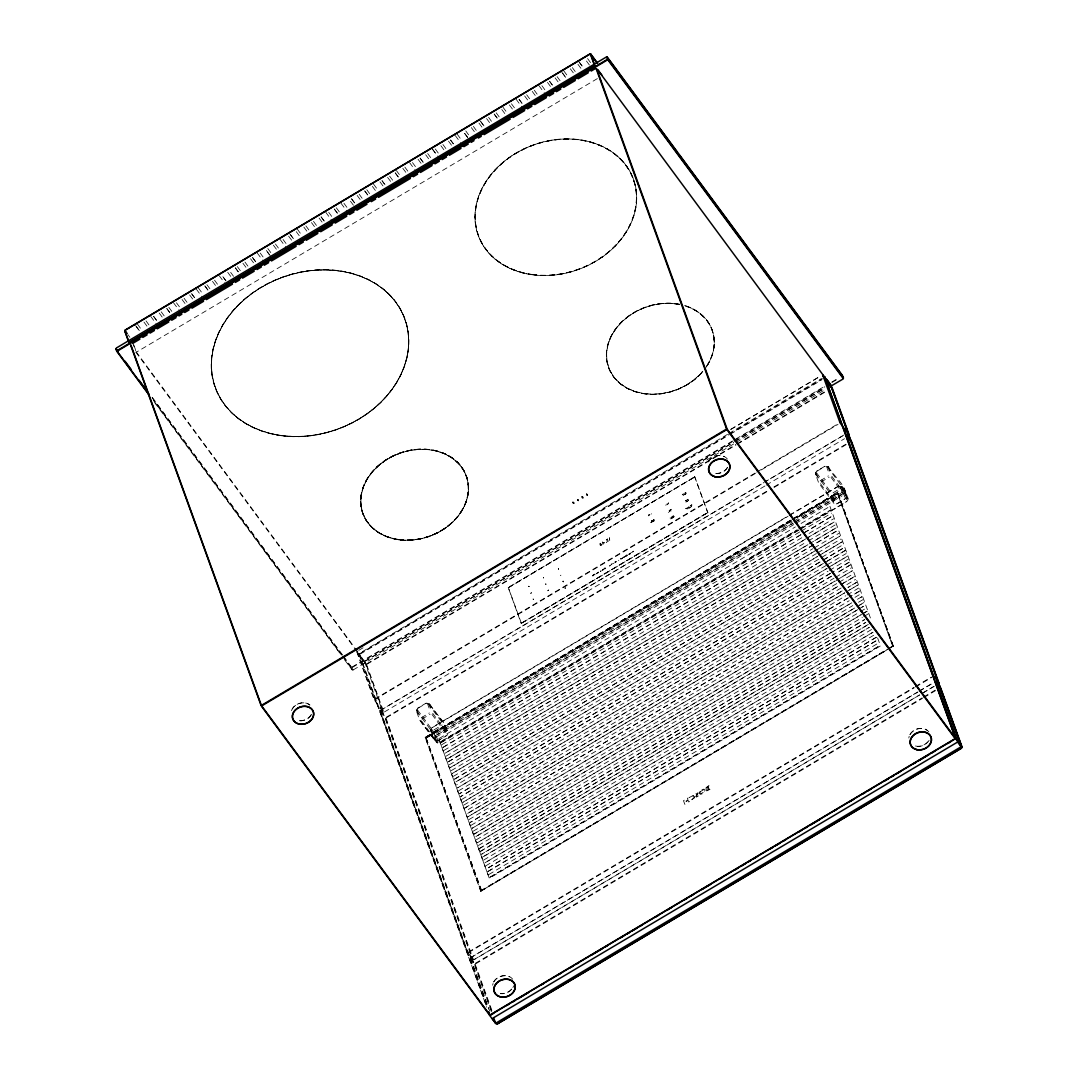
<?xml version="1.0" encoding="UTF-8"?>
<svg xmlns="http://www.w3.org/2000/svg" width="1078" height="1078" viewBox="0 0 1078 1078"><rect width="100%" height="100%" fill="white"/><g stroke="black" fill="none" stroke-linecap="round" stroke-linejoin="round"><path stroke-width="0.75" stroke-dasharray="5 3.75" d="M425.096 737.595L791.09 519.865M481.677 890.778L426.093 737.797L791.023 520.984M508.183 587.726L694.96 476.759M707.882 512.589L521.119 623.461M596.525 573.563C596.969 573.294 595.326 574.587 596.66 573.294M632.274 552.084L633.554 551.168L632.773 552.03M665.611 505.124L666.137 505.056M682.805 494.29L683.331 494.223M687.468 508.937L687.885 508.776M380.44 711.52L380.763 710.146L764.181 482.365M416.377 710.914L417.725 708.098L425.837 703.274L428.236 702.964L429.866 704.284C435.162 714.121 448.03 722.826 447.37 735.021L438.261 740.829L434.865 740.451L419.665 720.104L416.377 710.914L416.755 712.073M431.038 731.679L430.715 729.456L432.062 727.475L787.708 516.187M470.547 959.056L470.938 957.453L917.715 692.022M815.817 474.994L815.507 472.892L816.787 471.019L824.899 466.208L827.298 465.898L828.928 467.205M828.295 466.585C833.725 476.665 847.065 485.437 846.432 497.942L837.323 503.763L834.911 504.073L833.294 502.752M847.712 497.497L848.036 499.734L846.675 501.715L800.415 529.204M893.231 646.342L837.889 492.498L792.492 518.99M426.093 738.026L791.131 521.146M612.654 563.888L613.059 563.43M683.627 493.953L684.072 493.535M601.201 570.707L601.052 570.747M667.592 504.154L667.282 504.248M689.933 506.202L689.974 506.283M670.503 517.871L670.085 518.033M532.963 599.085L533.65 599.624L533.26 598.95M631.061 552.731L631.641 552.502M605.351 568.241L605.755 568.079M613.571 563.349L613.975 563.201M618.449 560.466L618.812 560.25M623.111 557.69L624.229 556.868M668.293 512.333L668.71 512.158M670.678 518.909L671.095 518.747M651.961 521.968L652.069 522.237M669.842 511.349L669.937 511.605M685.931 508.506C686.538 509.463 686.241 508.129 685.621 508.546M623.515 557.528L624.256 556.949M707.896 512.778L694.663 476.745M893.379 646.207L837.741 492.39M629.336 553.849L628.811 554.618L629.148 553.863M686.74 501.351L687.535 501.391L686.619 501.283M626.251 556.181L626.897 555.318L625.819 555.844M690.472 507.199L689.448 508.102L690.109 507.293M877.613 637.96L880.483 645.897L489.304 878.287L438.773 738.7L795.321 526.953M687.845 499.734C688.95 498.346 685.581 500.596 687.373 499.99M691.267 506.121C691.375 508.021 691.173 505.259 691.524 506.781M671.783 518.531L671.23 518.019L671.634 518.612M654.252 520.634L653.632 521.402L654.13 520.283M668.266 503.264L668.427 503.871M670.839 510.366L671.001 511.08M438.773 738.74L489.318 878.26M892.759 646.45L837.498 493.481L892.705 646.14M893.271 646.086L888.461 649.091M597.387 78.586L136.205 352.29M358.758 650.357L363.097 647.77M730.722 429.381L820.452 376.06M730.817 429.408L820.547 376.101M727.542 434.34L358.718 653.834M728.957 433.464L821.517 378.513M359.796 653.672L727.178 435.418M728.62 434.569L822.635 378.715M360.079 654.171L728.903 435.054M730.345 434.191L821.463 380.062M352.075 667.012L824.535 386.328M831.758 382.043L838.98 377.745M352.331 667.457L732.326 441.724M733.768 440.862L824.791 386.786M832.014 382.488L839.236 378.203M364.728 661.272L733.39 442.249M734.846 441.401L824.481 388.147M364.822 661.434L733.485 442.411M734.926 441.562L824.576 388.309M353.139 669.95L734.684 443.381M736.018 442.492L825.708 389.306M366.695 663.846L735.775 444.581M737.217 443.718L825.505 391.274M366.938 664.25L736.005 444.985M737.446 444.136L825.735 391.678M694.744 476.867L508.25 587.523L521.213 623.529M508.506 587.658L694.811 476.988M682.266 494.209L682.711 494.883M666.73 504.059L667.161 504.747M651.381 513.707L651.26 514.071M683.25 494.869L683.681 495.557M651.611 520.755L651.301 521.55L651.664 520.89M560.344 575.665L560.924 575.18M669.303 511.161L669.734 511.848M650.829 522.453C652.716 521.617 650.64 523.275 651.018 522.453M685.433 501.89L685.621 501.89M687.279 508.183L686.632 508.573L686.996 507.913M374.645 699.096L755.287 472.959M756.743 472.11L837.795 423.95M374.874 699.514L755.516 473.377M761.311 469.927L838.024 424.368M594.598 574.075L595.069 574.709M597.172 572.566L597.589 573.213M621.48 558.229L620.47 559.024M624.108 556.558L624.526 557.205M592.442 575.787L593.237 575.315M630.414 553.122L630.118 553.876L630.468 553.257M592.86 576.016L592.792 575.153L593.277 575.773M601.052 571.111L600.311 571.583L600.662 570.963M521.267 623.246L707.572 512.562M521.334 623.367L707.64 512.683M843.764 435.094L765.636 481.516L843.872 435.135M380.871 710.186L764.289 482.405M764.922 486.003L384.172 712.1L383.013 711.817M766.269 485.1L844.519 438.706M386.14 717.315L768.115 490.396M773.896 486.96L846.243 443.988M386.396 717.773L768.371 490.854M774.152 487.418L846.5 444.432M418.021 708.206L426.147 703.382M817.084 471.126L825.209 466.302M421.228 717.773L429.34 712.962M820.291 480.707L828.403 475.883M421.97 719.093L430.082 714.269M821.032 482.014L829.144 477.19M789.15 515.324L838.307 486.124L840.853 485.801L842.578 487.189M432.386 727.569L788.031 516.295M789.473 515.432L838.63 486.232M434.016 729.846L442.128 725.022M833.078 492.767L841.19 487.957M434.757 731.154L442.869 726.329M833.82 494.074L841.931 489.264M791.185 519.96L425.19 737.433L480.721 891.129M792.626 519.111L837.633 492.403M425.473 737.46L791.292 520.135M792.734 519.273L837.552 492.646M425.567 737.635L791.387 520.31M792.842 519.461L837.66 492.821M796.79 517.548L837.633 493.535M796.858 517.602L837.458 493.616L796.979 517.804M426.362 737.985L791.185 521.24M436.63 733.323L792.276 522.048M793.718 521.186L842.875 491.986M435.081 735.802L793.61 522.817M795.065 521.954L841.325 494.465M437.425 734.724L793.058 523.436M794.513 522.587L843.656 493.387M435.876 737.204L794.405 524.204M795.847 523.342L842.107 495.853M801.062 523.477L829.979 506.337M437.951 740.734L446.076 735.91M837.013 503.655L845.139 498.844M440.754 741.651L797.262 529.85L440.808 741.758M798.704 529.002L830.451 510.137L803.056 526.509M440.12 742.958L798.65 529.958M800.092 529.096L846.365 501.62M798.973 530.066L440.444 743.065L437.884 743.389L436.172 742.001M441.859 744.655L799.768 531.912M801.223 531.104L831.556 513.141M442.842 747.418L832.539 515.904L442.896 747.539M443.947 750.423L803.312 536.831M809.079 533.448L833.59 518.788M805.792 538.865L444.985 753.306L805.818 538.946M807.206 537.962L834.655 521.712L807.247 538.043M446.036 756.19L806.843 541.749M808.284 540.94L835.706 524.595M807.907 544.713L447.06 759.047L807.88 544.633M809.335 543.824L836.744 527.479L813.688 541.277M448.071 761.85L837.768 530.336L448.125 761.957M449.176 764.854L812.852 548.689M814.308 547.88L838.873 533.341M450.159 767.617L815.345 550.71L450.213 767.738M816.787 549.861L839.883 536.143L816.787 549.901M451.264 770.622L816.396 553.607M817.838 552.785L840.934 539.027M841.972 541.911L818.876 555.682L841.999 541.991M453.353 776.389L842.996 544.754M454.364 779.246L844.061 547.678L454.39 779.273M845.085 550.535L824.872 562.541L845.112 550.562M825.977 565.546L456.452 784.973M827.419 564.683L846.176 553.54M827.015 568.429L457.503 787.897L826.988 568.349M458.568 790.821L828.039 571.232M829.481 570.424L848.211 559.186M830.518 573.253L459.592 793.664L830.545 573.334M849.289 562.11L831.973 572.445L849.316 562.19M831.542 576.11L460.656 796.588L831.569 576.137M461.707 799.472L834.049 578.172M835.504 577.363L851.377 567.877M835.073 581.015L462.745 802.369L835.1 581.055M836.515 580.166L852.388 570.734L836.541 580.193M463.742 805.131L837.593 583.09M839.034 582.268L853.493 573.739M464.78 808.015L838.63 585.974L464.834 808.136M841.123 587.995L465.858 810.939M846.89 584.613L855.528 579.385M842.161 590.879L466.895 813.863L842.188 590.96M856.592 582.309L847.941 587.497L856.633 582.389M844.626 592.873L467.973 816.787L844.653 592.913M468.957 819.563L845.691 595.797M847.146 594.989L858.654 588.049M848.211 597.913L470.035 822.527L848.184 597.832M471.046 825.33L849.235 600.716M855.002 597.333L860.77 593.857M851.741 602.818L472.124 828.295L851.714 602.737M473.188 831.219L852.765 605.62M858.533 602.238L862.899 599.705M474.212 834.062L855.245 607.655L474.239 834.102M863.909 602.508L856.7 606.847L863.936 602.589M856.296 610.539L475.263 836.959L857.711 609.649M859.153 608.787L864.933 605.364L862.063 607.157M476.301 839.789L858.775 612.573M860.231 611.752L865.971 608.248M862.683 613.705L867.049 611.159M862.71 613.786L867.076 611.253M478.362 845.529L862.319 617.478M863.734 616.589L868.059 614.015M479.44 848.494L864.799 619.513L479.467 848.534M480.451 851.297L865.823 622.356L480.505 851.418M868.329 624.418L481.529 854.261L868.369 624.499M482.54 857.077L869.353 627.275L482.594 857.185M483.645 860.069L871.873 629.336M872.91 632.22L484.682 862.966L872.937 632.301M485.733 865.85L875.403 634.255M876.468 637.219L486.771 868.733L876.441 637.138M487.768 871.496L877.465 639.982L487.822 871.617M488.86 874.501L878.557 642.987M489.857 877.276L879.581 645.789L489.884 877.357M480.801 890.697L887.113 649.306M888.555 648.457L892.894 645.884M480.909 890.873L887.207 649.495M888.353 648.943L892.988 646.059M887.315 649.657L480.828 891.115M481.098 891.142L886.008 650.64M468.351 952.103L913.982 687.36M915.438 686.497L931.352 677.051M468.607 952.548L914.238 687.818M915.694 686.956L931.608 677.496M919.157 691.173L932.174 683.439M471.059 957.493L917.836 692.063M919.278 691.214L932.295 683.479M473.875 959.689L919.507 694.946M933.979 686.349L920.962 694.084L934.087 686.39M919.615 694.987L473.983 959.73L472.595 959.38M475.358 963.301L922.135 697.884M923.576 697.021L935.152 690.149M475.654 963.84L922.431 698.409M923.886 697.56L935.448 690.688M622.505 557.825L622.302 558.525L622.653 557.892M481.502 890.751L426.093 737.837M829.925 506.323L870.862 619.23M353.247 669.99L351.859 669.64M521.496 623.556L508.412 587.806M625.739 555.992L625.334 556.693L625.617 556.073M480.801 891.21L425.433 737.864M727.407 459.08L726.114 457.719A10.955 8.786 -19.9 0 0 715.644 456.088A10.955 8.786 -19.9 0 0 707.667 463.405M512.71 979.228L511.43 977.867A10.955 8.786 -19.9 0 0 499.936 976.587A10.955 8.786 -19.9 0 0 492.619 985.319M587.577 58.549L591.35 63.75M586.472 61.015L590.259 66.216M579.034 61.823L583.683 68.116M579.088 61.972L583.737 68.264M577.929 64.276L582.592 70.582M572.351 67.604L575.194 71.525M570.316 68.803L574.978 75.096M563.807 70.865L568.51 77.32M562.703 73.331L567.365 79.624M561.84 72.226L566.489 78.519M557.124 76.646L560.897 81.834M555.089 77.845L559.751 84.151M549.51 81.173L552.3 84.946M549.564 81.322L552.354 85.095M547.476 82.373L552.138 88.665M827.163 466.518L841.729 486.259M841.905 486.528L845.327 490.908L848.103 498.737M840.705 486.461L843.441 490.18M831.798 476.26L846.365 495.988M844.923 494.869L847.672 498.588M541.897 85.688L545.67 90.889M831.098 477.406L845.678 497.147M844.182 496.096L846.931 499.815M538.933 85.634L544.525 93.193M534.284 90.215L537.127 94.15M816.545 472.824L831.125 492.552M815.857 473.97L830.424 493.697M532.249 91.414L536.911 97.721M820.493 483.712L835.059 503.439M833.927 503.386L818.728 483.025L815.44 473.835M526.67 94.743L530.443 99.931M524.636 95.942L529.298 102.235M519.057 99.257L522.776 104.296M519.111 99.419L521.9 103.192M516.092 99.203L521.685 106.762M511.444 103.784L515.163 108.824M509.422 104.984L514.071 111.29M502.954 107.207L507.603 113.5M501.809 109.511L506.458 115.804M496.217 112.826L499.99 118.014M494.196 114.039L498.844 120.332M494.25 114.187L497.039 117.96M488.603 117.354L491.447 121.288M486.582 118.553L491.231 124.859M480.99 121.868L484.709 126.908M480.114 120.763L484.763 127.069M478.969 123.081L483.618 129.373M473.377 126.395L476.22 130.33M471.356 127.608L476.004 133.901M465.763 130.923L468.607 134.858M464.672 133.389L468.391 138.415M464.726 133.537L467.515 137.31M457.22 134.184L461.923 140.639M455.253 135.545L460.778 142.943M450.537 139.965L453.326 143.738M450.591 140.127L453.38 143.9M448.515 141.164L453.164 147.47M442.923 144.492L446.696 149.68M440.902 145.692L445.551 151.985M435.31 149.007L439.083 154.208M432.359 148.953L437.938 156.512M432.413 149.114L437.062 155.407M427.696 153.534L431.469 158.722M425.675 154.733L430.324 161.04M420.083 158.062L423.802 163.101M420.137 158.21L423.856 163.25M418.062 159.261L422.711 165.554M412.47 162.576L416.189 167.616M409.519 162.522L415.097 170.081M404.856 167.103L408.629 172.291M402.835 168.303L407.484 174.609M396.367 170.526L401.016 176.819M395.222 172.83L399.871 179.123M395.276 172.992L398.995 178.018M389.63 176.145L393.349 181.185M387.608 177.358L392.257 183.651M382.016 180.673L385.735 185.712L382.07 180.821M379.995 181.872L384.644 188.178M373.527 184.095L378.176 190.388M372.382 186.4L377.031 192.692M366.789 189.715L369.633 193.649M364.768 190.927L369.417 197.22M364.822 191.076L367.611 194.848M359.176 194.242L362.949 199.43M357.155 195.441L361.804 201.748M351.563 198.77L355.282 203.796M351.617 198.918L355.349 203.958M350.471 201.222L354.19 206.262M343.949 203.284L347.736 208.472M340.998 203.23L346.577 210.789M336.336 207.811L340.122 212.999M334.315 209.011L338.964 215.317M334.369 209.172L338.088 214.212M328.723 212.326L332.509 217.527M325.772 212.272L331.35 219.831M321.109 216.853L324.828 221.893M321.163 217.015L324.896 222.041M319.088 218.066L323.737 224.359M313.496 221.381L317.282 226.569M311.475 222.58L316.123 228.886M305.882 225.895L309.602 230.935M303.861 227.108L308.51 233.4M297.339 229.169L302.056 235.61M296.248 231.635L300.897 237.928M290.656 234.95L293.445 238.723M289.78 233.845L293.512 238.885M288.634 236.149L293.283 242.442M283.042 239.464L286.761 244.504M280.091 239.41L285.67 246.97M275.429 243.992L279.215 249.18M273.408 245.191L278.057 251.497M267.816 248.519L271.602 253.707M270.443 256.012L265.794 249.719L269.567 254.907M260.202 253.034L263.059 256.968M257.251 252.98L262.83 260.539M252.589 257.561L256.308 262.601M252.656 257.709L256.375 262.749M250.568 258.76L255.216 265.067M244.976 262.089L248.762 267.277M242.954 263.288L247.603 269.581M237.362 266.603L241.149 271.804M235.341 267.816L239.99 274.108M235.395 267.964L238.184 271.75M230.679 272.384L233.535 276.318M227.727 272.33L232.376 278.636M225.868 280.684L222.135 275.658L225.922 280.846M219.238 275.752L224.763 283.15M214.522 280.172L218.308 285.374M212.501 281.385L217.15 287.678M206.909 284.7L210.641 289.739M204.887 285.899L209.536 292.205M204.941 286.061L208.66 291.1M198.365 287.961L203.028 294.254M196.344 289.173L201.923 296.719M191.682 293.742L194.485 297.528M191.749 293.903L194.539 297.676M189.661 294.954L194.309 301.247M184.068 298.269L187.855 303.457M182.047 299.468L186.696 305.775M176.455 302.783L180.188 307.823M173.504 302.729L179.083 310.289M168.842 307.311L172.628 312.499M166.82 308.524L171.469 314.816M166.874 308.672L169.664 312.445M161.228 311.838L165.015 317.026M159.207 313.038L163.856 319.344M153.628 316.353L156.418 320.139M153.682 316.514L156.472 320.287M150.664 316.299L156.243 323.858M429.233 703.651L443.799 723.392M146.015 320.88L149.788 326.068M428.101 703.597L442.667 723.325M143.98 322.093L148.629 328.386M432.736 713.34L447.303 733.067M432.035 714.485L446.615 734.212M137.458 324.141L142.175 330.596M136.367 326.607L141.016 332.9M135.491 325.502L140.14 331.795M417.482 709.903L432.062 729.631M431.806 729.375L434.555 733.094M416.795 711.049L431.362 730.776M431.065 730.601L433.814 734.32M435.296 739.009L438.045 742.729M421.431 720.791L435.997 740.519M436.833 742.661L433.423 738.282L430.634 730.453M420.299 720.724L434.865 740.451M127.918 334.611L129.859 337.252M136.138 351.751L354.069 646.827M355.066 648.174L359.068 653.591M364.391 661.393L358.812 653.564L486.757 1007.216M135.868 352.183L366.089 663.779M357.007 652.136L365.873 664.129M152.308 397.378L342.4 654.75M343.397 656.098L351.401 666.945M152.079 397.769L342.157 655.141M343.168 656.502L351.159 667.336M153.372 400.315L341.457 654.979M342.467 656.327L352.466 669.883M374.699 700.04L383.566 712.032M154.774 402.781L341.079 654.952M344.852 660.154L352.075 669.856M383.202 712.019L374.147 699.824L357.007 652.459M380.682 710.766L385.466 717.247M380.453 711.17L385.237 717.638M468.418 953.141L473.202 959.609M472.824 959.595L467.812 952.898L380.305 711.116M470.843 958.18L474.563 963.22M470.56 958.652L474.28 963.692M843.872 488.091L846.782 496.123M845.3 493.468L847.685 500.057M843.481 489.345L846.378 497.376M841.473 486.38L843.858 492.983M839.951 486.218L842.336 492.808M837.539 492.363L893.029 645.655M827.877 466.451L830.788 474.482M826.449 466.289L829.359 474.32M832.863 495.651L835.773 503.682M831.434 495.489L834.345 503.52M815.844 472.582L818.741 480.626M694.717 476.678L707.653 512.414M688.384 500.637L688.316 499.869L687.764 501.135M626.143 556.248L625.213 556.208M621.103 558.458L621.171 559.199L620.941 558.552M611.954 563.902L610.983 564.36M611.563 564.131L611.63 564.859L611.401 564.225M444.81 725.171L447.72 733.202M444.419 726.424L447.316 734.455M428.815 703.516L431.726 711.561M427.387 703.368L430.297 711.399M436.415 736.382L438.8 742.971M433.801 732.717L436.711 740.748M434.892 736.207L437.277 742.796M431.052 729.132L435.283 740.586M416.782 709.661L419.679 717.692M366.641 664.735L383.781 712.113M386.072 718.312L473.458 959.689M475.277 964.473L492.255 1011.38M366.183 664.681L383.337 712.059M385.574 718.258L472.959 959.636M474.684 964.406L491.662 1011.326M364.526 661.609L491.581 1012.148M470.547 958.086L489.803 1011.245M470.385 958.598L488.657 1009.102M380.44 710.685L467.825 952.076M359.715 654.75L487.256 1007.081M359.176 654.696L486.151 1005.437M357.007 651.705L374.16 699.07M352.007 667.996L352.708 669.964M351.509 667.942L352.223 669.896M133.807 344.987L136.421 352.196M132.405 342.063L135.545 350.714M684.57 305.492A55.14 44.211 -19.9 0 1 705.982 367.409M679.719 304.279A55.14 44.211 -19.9 0 0 612.088 334.22A55.14 44.211 -19.9 0 0 631.492 390.344A55.14 44.211 -19.9 0 0 702.937 371.398A55.059 44.144 -19.9 0 1 631.573 390.357A55.059 44.144 -19.9 0 1 612.196 334.328A55.059 44.144 -19.9 0 1 679.719 304.427M705.942 367.463A55.059 44.144 -19.9 0 0 684.557 305.64A54.897 44.009 -19.9 0 1 705.807 367.409A54.816 43.942 -19.9 0 0 685.985 306.246M702.775 371.384A54.897 44.009 -19.9 0 1 631.654 390.236A54.897 44.009 -19.9 0 1 612.344 334.369A54.897 44.009 -19.9 0 1 679.666 304.548A54.816 43.942 -19.9 0 0 612.385 334.301A54.816 43.942 -19.9 0 0 631.668 390.101A54.816 43.942 -19.9 0 0 702.681 371.263M311.367 714.714A10.955 8.786 -19.9 0 1 296.976 720.414M291.451 710.671A10.955 8.786 -19.9 0 1 299.428 703.355A10.955 8.786 -19.9 0 1 309.898 704.999M311.232 714.606A10.834 8.678 -19.9 0 1 297.002 720.252M292.286 708.906A10.834 8.678 -19.9 0 1 309.777 704.999M513.654 985.844A10.955 8.786 -19.9 0 1 512.899 987.583M511.78 989.2A10.955 8.786 -19.9 0 1 500.461 993.687M511.659 989.078A10.834 8.678 -19.9 0 1 500.475 993.512M492.713 985.252A10.834 8.678 -19.9 0 1 493.064 983.486M493.818 981.775A10.834 8.678 -19.9 0 1 509.8 976.857M727.596 467.434A10.955 8.786 -19.9 0 1 715.159 473.538M727.461 467.34A10.834 8.678 -19.9 0 1 715.159 473.377M708.502 461.64A10.834 8.678 -19.9 0 1 724.497 456.708M929.128 740.303A10.955 8.786 -19.9 0 1 914.723 746.016M908.848 738.053A10.955 8.786 -19.9 0 1 909.199 736.274M909.953 734.549A10.955 8.786 -19.9 0 1 919.264 728.485A10.955 8.786 -19.9 0 1 928.859 731.881M927.875 741.812A10.834 8.678 -19.9 0 1 914.764 745.855M910.034 734.509A10.834 8.678 -19.9 0 1 927.538 730.601M547.853 590.757L548.5 590.043L547.853 590.757M685.581 500.637L686.255 500.475L685.581 500.637M668.508 510.837L668.508 510.837M684.894 501.108L684.894 501.108M686.066 501.647L686.066 501.647M610.202 565.249L609.69 566.017L610.202 565.249M619.742 559.576L619.742 559.576M688.397 507.024L687.872 507.832L688.492 506.943M619.136 559.873L619.136 559.873M684.678 493.225L684.773 493.145M531.494 592.792L530.726 593.304L531.494 592.792M685.231 492.619L685.985 492.942L685.231 492.619M649.845 514.718L649.172 515.109L649.845 514.718M652.689 520.418L652.028 520.809L652.689 520.418M653.322 521.28L652.662 521.671L653.322 521.28M672.12 516.874L671.459 517.278L672.12 516.874M672.915 517.642L672.254 518.033L672.915 517.642M685.163 494.344L684.503 494.748L685.163 494.344M543.406 577.458C543.797 579.492 543.487 576.663 543.406 577.458M606.523 539.903L608.504 541.008L606.281 542.355L607.52 541.25L606.052 539.889L607.669 538.96L606.523 539.903M669.964 519.461L669.964 519.461M629.875 553.917L629.363 554.442L629.983 553.984M667.983 503.844L668.562 502.968L667.983 503.844M706.184 789.675L706.723 790.915L710.213 789.231L708.893 785.579L706.09 787.6L705.915 788.476L707.047 788.759L706.184 789.675M625.038 556.612L625.038 556.612M684.22 494.923L684.22 494.923M706.831 787.56L707.195 788.301L708.664 787.614L708.259 786.522L706.831 787.56M670.004 510.123L669.182 510.608L670.004 510.123M598.64 572.149L597.751 573.051L598.64 572.149M603.828 569.063L602.939 569.966L603.828 569.063M653.996 519.488L653.052 520.445L653.996 519.488M671.163 509.301L670.22 510.244L671.163 509.301M694.825 796.224L694.542 797.841L690.378 800.684L693.733 798.03L693.989 796.655L692.992 796.036L689.3 797.518L693.464 795.348L694.825 796.224M691.847 504.544L690.904 505.744C689.341 504.679 691.645 507.091 691.173 505.11L691.82 505.501L691.847 504.544M593.399 574.924L594.53 574.574L593.399 574.924M614.999 562.096L616.131 561.746L614.999 562.096M699.609 791.71L699.272 793.516L700.538 794.338L702.95 793.61L705.228 789.972L703.934 789.136L701.576 789.864L699.609 791.71M593.547 574.911L594.369 574.668L593.547 574.911M615.147 562.083L615.969 561.84L615.147 562.083M700.35 791.656L700.094 793.017L701.064 793.651L704.15 791.818L704.406 790.457L703.435 789.824L700.35 791.656M688.572 508.034L689.246 507.644L688.572 508.034M545.643 584.182C546.883 585.111 545.347 582.794 545.643 584.182M600.042 544.552L600.406 545.63C603.559 543.959 600.702 545.616 600.594 544.444L601.484 543.864L601.052 542.652L599.489 543.581L600.702 543.231L600.042 544.552M528.409 586.243L529.231 586.675L528.409 586.243M614.649 562.487L614.649 562.487M650.842 521.213L650.842 521.213M668.01 511.012L668.01 511.012M707.006 789.365L707.235 790.201L709.243 789.231L708.825 788.085L707.006 789.365M606.186 567.594L606.186 567.594M696.577 794.85L695.782 796.669L696.469 797.114L699.11 795.47L698.867 794.809L696.536 796.278L698.261 793.017L697.547 792.586L695.094 794.028L697.493 793.395L696.577 794.85M573.038 502.227L573.86 503.332L573.038 502.227M577.565 499.532L578.387 500.65L577.565 499.532M582.093 496.85L582.915 497.955L582.093 496.85M586.621 494.155L587.443 495.26L586.621 494.155M673.265 515.783L672.564 516.928L673.265 515.783M674.06 516.551L673.359 517.696L674.06 516.551M572.89 502.025L572.836 503.143L574.008 503.534L574.062 502.415L572.89 502.025M577.417 499.33L577.363 500.461L578.536 500.852L578.59 499.72L577.417 499.33M581.945 496.648L581.891 497.766L583.063 498.157L583.117 497.039L581.945 496.648M586.472 493.953L586.419 495.085L587.591 495.462L587.645 494.344L586.472 493.953M565.168 587.604L565.141 588.534L565.168 587.604M563.444 581.864L562.42 581.5L563.242 581.015L563.444 581.864M604.219 568.483L604.785 568.928L604.246 568.456M602.292 541.87L602.939 544.35L604.65 542.409L602.292 541.87M609.38 537.706L609.717 540.321L609.38 537.706M558.337 568.402L558.458 569.359L558.337 568.402M648.444 514.92L648.565 515.783L648.444 514.92M685.918 493.279L685.5 494.465L685.918 493.279M603.869 542.504L602.818 542.328L603.869 542.504M686.39 501.014L686.511 501.876L686.39 501.014M602.508 569.386L602.629 570.208L602.508 569.386M604.893 567.971L605.014 568.793L604.893 567.971M626.938 554.874L627.032 555.709L626.938 554.874M817.434 556.491L452.275 773.465L817.461 556.571M823.43 563.39L455.442 782.156L823.457 563.43M847.2 556.342L828.403 567.446L847.227 556.423M850.299 564.953L837.31 572.674L850.299 564.953M854.504 576.541L840.045 585.071L854.531 576.622M857.616 585.165L846.068 592.024L857.616 585.165M859.732 590.96L849.599 596.929L859.759 591.054M861.821 596.74L857.468 599.274L861.848 596.821M861.268 614.595L477.379 842.767L861.295 614.676M684.287 800.199L683.492 800.671L684.813 804.323L685.608 803.851L685.029 802.261L688.128 800.415L688.707 802.005L689.502 801.533L688.182 797.882L687.387 798.353L687.966 799.943L684.867 801.789L684.287 800.199M398.537 539.755A55.14 44.211 -19.9 0 0 467.246 478.511A55.14 44.211 -19.9 0 0 377.96 465.912A55.14 44.211 -19.9 0 0 398.537 539.755A55.059 44.144 -19.9 0 0 467.205 478.619A55.059 44.144 -19.9 0 0 378.041 466.046A55.059 44.144 -19.9 0 0 398.591 539.768M398.537 539.62A55.059 44.144 -19.9 0 0 467.138 478.457A55.059 44.144 -19.9 0 0 377.987 465.885A55.059 44.144 -19.9 0 0 398.537 539.62M398.577 539.485A54.897 44.009 -19.9 0 0 466.99 478.511A54.897 44.009 -19.9 0 0 378.095 465.965A54.897 44.009 -19.9 0 0 398.577 539.485M398.631 539.485A54.816 43.942 -19.9 0 0 466.936 478.619A54.816 43.942 -19.9 0 0 378.189 466.087A54.897 44.009 -19.9 0 0 398.644 539.633A54.897 44.009 -19.9 0 0 467.043 478.672A54.897 44.009 -19.9 0 0 378.162 466.127A54.816 43.942 -19.9 0 0 398.631 539.485M280.671 435.647A100.955 80.944 -19.9 0 0 406.473 323.508A100.955 80.944 -19.9 0 0 243.008 300.439A100.955 80.944 -19.9 0 0 280.671 435.647M280.711 435.364A100.712 80.742 -19.9 0 0 406.217 323.508A100.712 80.742 -19.9 0 0 243.143 300.493A100.712 80.742 -19.9 0 0 280.711 435.364A100.631 80.675 -19.9 0 0 406.163 323.602A100.631 80.675 -19.9 0 0 243.224 300.614A100.712 80.742 -19.9 0 0 280.779 435.525A100.712 80.742 -19.9 0 0 406.271 323.669A100.712 80.742 -19.9 0 0 243.197 300.654A100.631 80.675 -19.9 0 0 280.765 435.377M531.764 274.674A82.629 66.257 -19.9 0 0 634.726 182.896A82.629 66.257 -19.9 0 0 500.933 164.018A82.629 66.257 -19.9 0 0 531.764 274.674A82.548 66.189 -19.9 0 0 634.686 183.004A82.548 66.189 -19.9 0 0 501.014 164.139A82.548 66.189 -19.9 0 0 531.818 274.688M531.872 274.553A82.386 66.054 -19.9 0 0 634.524 183.058A82.386 66.054 -19.9 0 0 501.122 164.233A82.386 66.054 -19.9 0 0 531.872 274.553M531.858 274.405A82.305 65.987 -19.9 0 0 634.416 183.004A82.305 65.987 -19.9 0 0 501.149 164.193A82.305 65.987 -19.9 0 0 531.858 274.405"/><path stroke-width="1.5" d="M125.048 330.205L589.962 54.008L125.129 330.232M116.384 347.992L606.281 57.053M129.373 342.144L594.288 65.947M129.562 342.467L594.463 66.284M117.286 350.512L607.089 59.533M117.542 350.97L607.345 59.991M132.675 343.451L139.897 339.152M142.795 337.427L147.134 334.854M150.031 333.142L154.37 330.555M157.253 328.844L168.828 321.972M171.725 320.247L176.064 317.673M178.961 315.948L181.845 314.237M184.742 312.512L189.081 309.938M191.978 308.214L203.54 301.341M206.437 299.63L232.471 284.161M235.368 282.436L239.707 279.862M242.59 278.137L254.165 271.265M257.063 269.554L261.402 266.967M264.285 265.255L268.624 262.682M271.521 260.957L296.113 246.35M299.01 244.639L303.349 242.051M306.233 240.34L317.808 233.468M320.705 231.743L332.267 224.871M335.164 223.146L346.739 216.274M349.622 214.562L353.961 211.975M356.858 210.264L366.978 204.241M371.317 201.667L375.656 199.093M378.553 197.368L410.368 178.463M413.265 176.752L417.604 174.178M420.501 172.453L432.076 165.581M434.96 163.856L439.298 161.282M442.196 159.571L446.535 156.984M449.432 155.272L460.993 148.4M463.89 146.675L468.229 144.102M471.126 142.377L474.01 140.666M478.349 138.078L481.246 136.367M484.143 134.642L510.177 119.186M513.061 117.462L524.636 110.589M527.533 108.865L531.872 106.291M534.755 104.579L546.33 97.694M549.228 95.982L553.566 93.409M556.464 91.684L560.803 89.11M563.686 87.385L575.261 80.513M578.158 78.788L588.278 72.778M591.175 71.067L595.514 68.48M261.846 705.147L726.127 429.327M262.129 705.645L726.41 429.826M829.939 386.692L843.036 379.011M489.803 1015.112L955.337 738.551M489.897 1015.287L955.431 738.713M490.706 1015.018L493.589 1013.293M506.606 1005.558L509.503 1003.847M512.4 1002.122L515.284 1000.397M518.181 998.686L528.301 992.676M541.318 984.942L544.215 983.217M558.687 974.62L561.571 972.908M570.249 967.748L573.146 966.036M576.043 964.311L578.926 962.6M591.943 954.865L602.076 948.842M604.96 947.131L607.857 945.406M620.874 937.671L623.771 935.96M626.655 934.235L629.552 932.524M632.449 930.799L636.788 928.225M639.672 926.514L642.569 924.789M655.586 917.055L658.483 915.343M667.161 910.182L671.5 907.609M684.517 899.874L687.414 898.149M690.297 896.438L693.194 894.713M701.872 889.566L710.55 884.405M719.228 879.244L722.125 877.532M735.142 869.798L738.026 868.073M740.923 866.362L745.262 863.788M748.159 862.063L751.043 860.338M753.94 858.627L756.837 856.902M769.854 849.168L772.737 847.456M775.634 845.731L779.973 843.158M782.871 841.446L785.754 839.722M798.785 831.987L801.668 830.276M804.565 828.551L807.462 826.839M810.346 825.115L820.479 819.105M833.496 811.37L836.38 809.645M849.397 801.911L853.736 799.337M862.413 794.176L865.311 792.465M868.208 790.74L871.091 789.029M884.108 781.294L888.447 778.72M891.344 776.995L894.241 775.284M897.125 773.559L900.022 771.835M913.039 764.113L915.936 762.389M918.833 760.664L928.953 754.654M931.85 752.943L934.734 751.218M947.751 743.483L950.648 741.772M492.996 1018.077L957.116 742.338M495.745 1023.197L961.306 746.65M497.281 1023.884L961.414 748.159M497.403 1023.925L961.536 748.199M607.345 57.147L842.444 375.467M608.949 59.829L676.984 151.944M678.978 154.653L747.014 246.768M749.021 249.476L802.045 321.271M804.04 323.979L842.053 375.454M608.248 59.667L843.36 377.987M608.019 60.058L843.117 378.391M590.811 54.102L597.63 63.332M590.528 54.089L597.347 63.319M826.691 379.389L830.464 384.509L826.543 379.375M598.047 70.003L601.955 75.285M597.778 69.976L824.71 377.233M822.959 375.319L831.825 387.325M822.608 375.306L831.461 387.298M840.301 423.209L849.154 435.202M846.378 434.367L851.162 440.848M848.858 438.234L850.771 440.821M933.966 676.324L938.749 682.792M936.445 681.875L940.164 686.915M955.755 738.605L961.428 746.272L830.599 384.725M727.407 429.475L955.337 738.08M955.674 738.74L961.913 747M727.138 429.906L955.081 738.511M957.911 742.432L961.63 747.472M124.994 330.65L126.934 333.291M124.819 330.933L126.759 333.574M116.06 349.002L118.054 351.711M125.061 361.197L131.071 369.323M139.062 380.157L146.069 389.643M117.367 351.549L149.37 394.898M116.976 351.522L148.98 394.871M261.927 706.279L489.857 1014.897M492.767 1018.764L496.486 1023.804M492.309 1018.737L496.028 1023.777M261.496 706.252L489.425 1014.87M489.681 1015.489L495.503 1023.17M842.794 376.087L843.508 378.041M842.659 376.518L843.36 378.472M832.135 387.878L849.289 435.242M851.499 441.454L938.884 682.846M940.568 687.629L962.088 747.054M830.545 384.886L961.926 747.566M936.283 681.822L957.79 741.233M846.23 434.313L933.615 675.704M824.751 376.815L955.634 738.376M824.576 376.788L955.458 738.363M822.837 375.279L839.978 422.657M607.197 57.094L607.911 59.047M606.712 57.04L607.413 58.994M596.633 68.574L727.03 428.801M596.094 68.52L726.491 428.748M590.704 54.062L594.881 65.596M590.34 54.021L594.517 65.556M493.872 1018.467L495.584 1023.197M488.442 1011.757L489.587 1014.924M488.469 1011.946L489.56 1015.26M130.869 344.893L261.267 705.12M130.721 345.364L261.119 705.591M124.819 330.596L128.983 342.13M124.711 330.906L128.888 342.44M116.047 348.531L116.761 350.485M115.912 348.962L116.626 350.916M298.849 723.998A10.955 8.786 -19.9 0 0 313.658 712.868A10.955 8.786 -19.9 0 0 296.558 708.866A10.955 8.786 -19.9 0 0 298.849 723.998M298.916 723.971A10.834 8.678 -19.9 0 0 313.563 712.962A10.834 8.678 -19.9 0 0 296.652 709.001A10.834 8.678 -19.9 0 0 298.916 723.971M500.381 996.867A10.955 8.786 -19.9 0 0 515.19 985.737A10.955 8.786 -19.9 0 0 498.09 981.735A10.955 8.786 -19.9 0 0 500.381 996.867A10.834 8.678 -19.9 0 0 515.095 985.831A10.834 8.678 -19.9 0 0 498.184 981.869A10.834 8.678 -19.9 0 0 500.448 996.84M715.064 476.732A10.955 8.786 -19.9 0 0 729.887 465.602A10.955 8.786 -19.9 0 0 712.774 461.586A10.955 8.786 -19.9 0 0 715.064 476.732M715.145 476.705A10.834 8.678 -19.9 0 0 729.793 465.696A10.834 8.678 -19.9 0 0 712.881 461.734A10.834 8.678 -19.9 0 0 715.145 476.705M916.596 749.601A10.955 8.786 -19.9 0 0 931.419 738.47A10.955 8.786 -19.9 0 0 914.319 734.455A10.955 8.786 -19.9 0 0 916.596 749.601A10.834 8.678 -19.9 0 0 931.325 738.565A10.834 8.678 -19.9 0 0 914.413 734.603A10.834 8.678 -19.9 0 0 916.677 749.574"/></g></svg>
